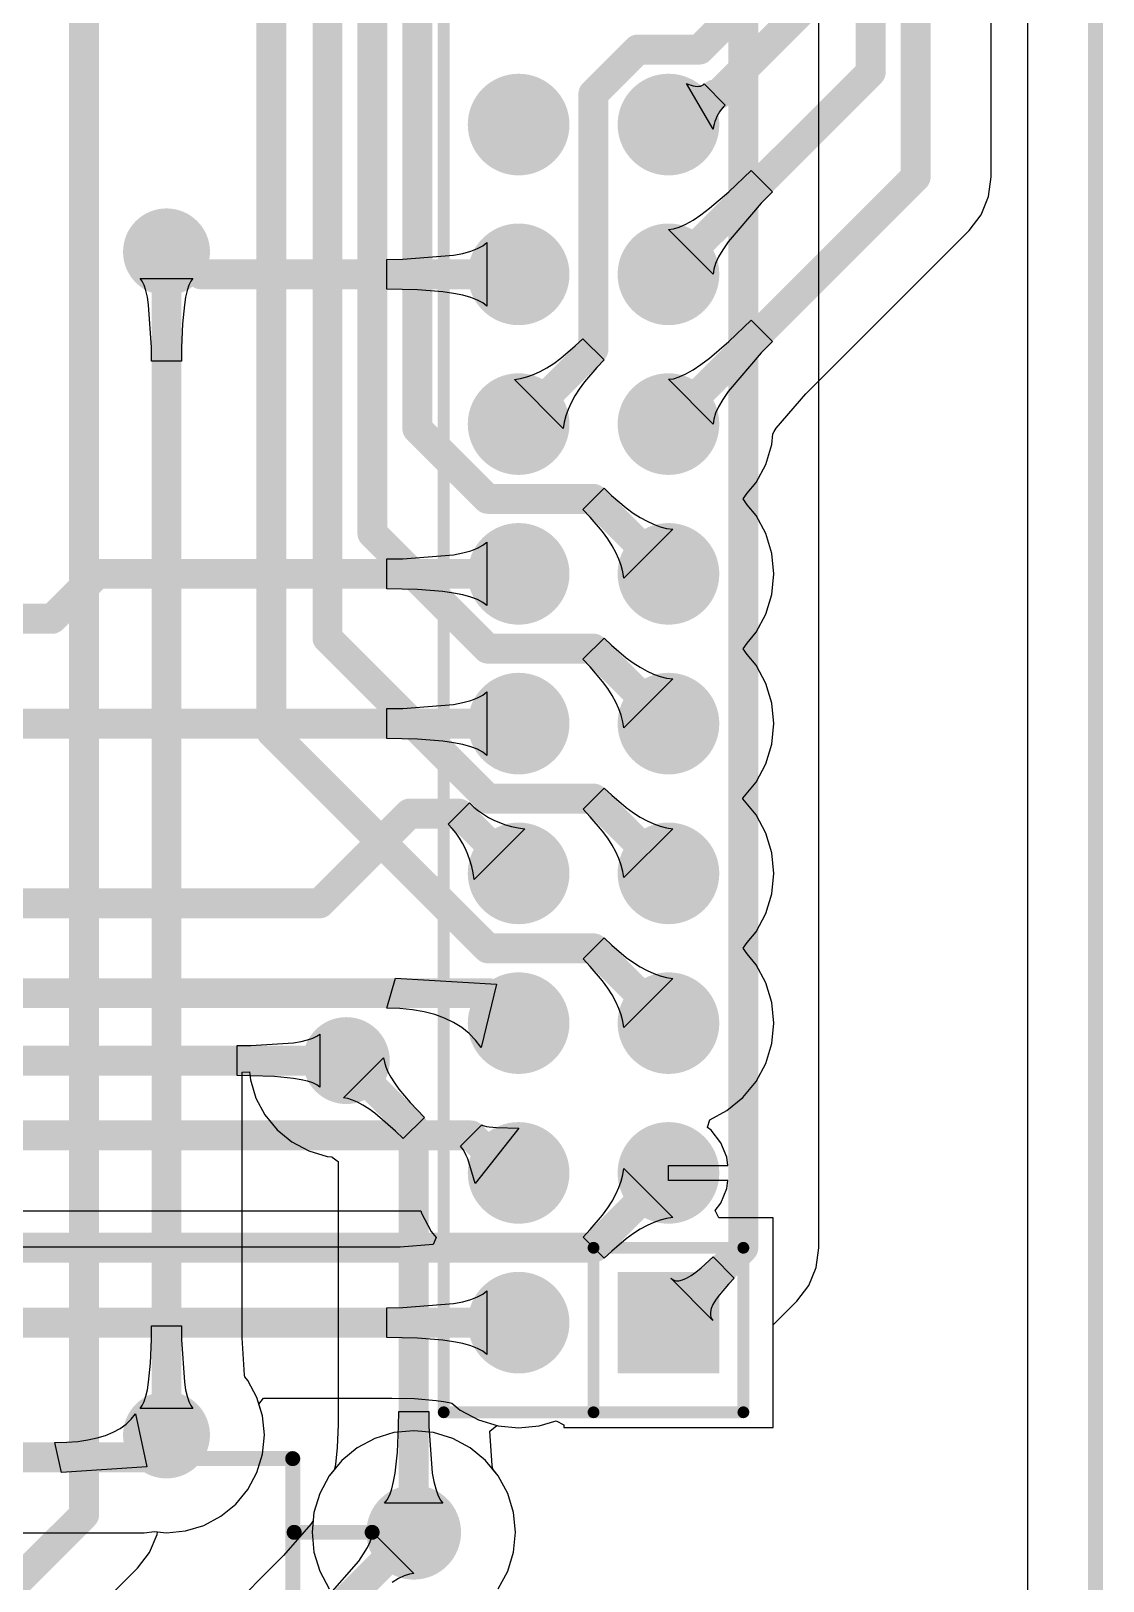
# Model space of a CAD drawing. Header units: millimetres. Extents: x 0 to 140, y 0 to 130.
# Drawn here: x 122.04 to 140.21, y 13.65 to 39.94 of the extents above; entities that cross this region are included whole.
import ezdxf

# ---------------------------------------------------------------- set-up
doc = ezdxf.new("R2010")
doc.units = ezdxf.units.MM
for name, color, linetype in [('BottomLayer', 5, 'Continuous'), ('BottomOverlay', 54, 'Continuous'), ('BottomSolder', 6, 'Continuous'), ('KeepOutLayer', 6, 'Continuous'), ('MultiLayer', 9, 'Continuous'), ('PadHoleLayer', 156, 'Continuous'), ('TopLayer', 1, 'Continuous'), ('TopOverlay', 2, 'Continuous'), ('TopSolder', 216, 'Continuous'), ('ViaHoleLayer', 16, 'Continuous')]:
    doc.layers.add(name, color=color, linetype=linetype)

msp = doc.modelspace()

# ---------------------------------------------------------------- hatches: boundary and pattern name
at = {"layer": 'BottomLayer'}
h = msp.add_hatch(color=5, dxfattribs=at)
edge = h.paths.add_edge_path()
edge.add_arc((130.302, 38.354), 0.76, 0, 360)
h = msp.add_hatch(color=5, dxfattribs=at)
edge = h.paths.add_edge_path()
edge.add_arc((132.842, 38.354), 0.76, 0, 360)
h = msp.add_hatch(color=5, dxfattribs=at)
edge = h.paths.add_edge_path()
edge.add_arc((124.333, 36.195), 0.635, 0, 360)
h = msp.add_hatch(color=5, dxfattribs=at)
edge = h.paths.add_edge_path()
edge.add_arc((130.302, 35.814), 0.76, 0, 360)
h = msp.add_hatch(color=5, dxfattribs=at)
edge = h.paths.add_edge_path()
edge.add_arc((132.842, 35.814), 0.76, 0, 360)
h = msp.add_hatch(color=5, dxfattribs=at)
edge = h.paths.add_edge_path()
edge.add_arc((130.302, 33.274), 0.76, 0, 360)
h = msp.add_hatch(color=5, dxfattribs=at)
edge = h.paths.add_edge_path()
edge.add_arc((132.842, 33.274), 0.76, 0, 360)
h = msp.add_hatch(color=5, dxfattribs=at)
edge = h.paths.add_edge_path()
edge.add_arc((130.302, 30.734), 0.76, 0, 360)
h = msp.add_hatch(color=5, dxfattribs=at)
edge = h.paths.add_edge_path()
edge.add_arc((132.842, 30.734), 0.76, 0, 360)
h = msp.add_hatch(color=5, dxfattribs=at)
edge = h.paths.add_edge_path()
edge.add_arc((130.302, 28.194), 0.76, 0, 360)
h = msp.add_hatch(color=5, dxfattribs=at)
edge = h.paths.add_edge_path()
edge.add_arc((132.842, 28.194), 0.76, 0, 360)
h = msp.add_hatch(color=5, dxfattribs=at)
edge = h.paths.add_edge_path()
edge.add_arc((130.302, 25.654), 0.76, 0, 360)
h = msp.add_hatch(color=5, dxfattribs=at)
edge = h.paths.add_edge_path()
edge.add_arc((132.842, 25.654), 0.76, 0, 360)
h = msp.add_hatch(color=5, dxfattribs=at)
edge = h.paths.add_edge_path()
edge.add_arc((130.302, 23.114), 0.76, 0, 360)
h = msp.add_hatch(color=5, dxfattribs=at)
edge = h.paths.add_edge_path()
edge.add_arc((132.842, 23.114), 0.76, 0, 360)
h = msp.add_hatch(color=5, dxfattribs=at)
edge = h.paths.add_edge_path()
edge.add_arc((127.381, 22.479), 0.635, 0, 360)
h = msp.add_hatch(color=5, dxfattribs=at)
edge = h.paths.add_edge_path()
edge.add_arc((130.302, 20.574), 0.76, 0, 360)
h = msp.add_hatch(color=5, dxfattribs=at)
edge = h.paths.add_edge_path()
edge.add_arc((132.842, 20.574), 0.76, 0, 360)
h = msp.add_hatch(color=5, dxfattribs=at)
edge = h.paths.add_edge_path()
edge.add_arc((130.302, 18.034), 0.76, 0, 360)
msp.add_hatch(color=5, dxfattribs=at).paths.add_polyline_path([(132.082, 17.274), (132.082, 18.794), (133.602, 18.794), (133.602, 17.274)])
h = msp.add_hatch(color=5, dxfattribs=at)
edge = h.paths.add_edge_path()
edge.add_arc((124.333, 16.129), 0.635, 0, 360)
h = msp.add_hatch(color=5, dxfattribs=at)
edge = h.paths.add_edge_path()
edge.add_arc((128.524, 14.478), 0.7, 0, 360)
at = {"layer": 'BottomSolder'}
h = msp.add_hatch(color=6, dxfattribs=at)
edge = h.paths.add_edge_path()
edge.add_arc((130.302, 38.354), 0.862, 0, 360)
h = msp.add_hatch(color=6, dxfattribs=at)
edge = h.paths.add_edge_path()
edge.add_arc((132.842, 38.354), 0.862, 0, 360)
h = msp.add_hatch(color=6, dxfattribs=at)
edge = h.paths.add_edge_path()
edge.add_arc((124.333, 36.195), 0.737, 0, 360)
h = msp.add_hatch(color=6, dxfattribs=at)
edge = h.paths.add_edge_path()
edge.add_arc((130.302, 35.814), 0.862, 0, 360)
h = msp.add_hatch(color=6, dxfattribs=at)
edge = h.paths.add_edge_path()
edge.add_arc((132.842, 35.814), 0.862, 0, 360)
h = msp.add_hatch(color=6, dxfattribs=at)
edge = h.paths.add_edge_path()
edge.add_arc((130.302, 33.274), 0.862, 0, 360)
h = msp.add_hatch(color=6, dxfattribs=at)
edge = h.paths.add_edge_path()
edge.add_arc((132.842, 33.274), 0.862, 0, 360)
h = msp.add_hatch(color=6, dxfattribs=at)
edge = h.paths.add_edge_path()
edge.add_arc((130.302, 30.734), 0.862, 0, 360)
h = msp.add_hatch(color=6, dxfattribs=at)
edge = h.paths.add_edge_path()
edge.add_arc((132.842, 30.734), 0.862, 0, 360)
h = msp.add_hatch(color=6, dxfattribs=at)
edge = h.paths.add_edge_path()
edge.add_arc((130.302, 28.194), 0.862, 0, 360)
h = msp.add_hatch(color=6, dxfattribs=at)
edge = h.paths.add_edge_path()
edge.add_arc((132.842, 28.194), 0.862, 0, 360)
h = msp.add_hatch(color=6, dxfattribs=at)
edge = h.paths.add_edge_path()
edge.add_arc((130.302, 25.654), 0.862, 0, 360)
h = msp.add_hatch(color=6, dxfattribs=at)
edge = h.paths.add_edge_path()
edge.add_arc((132.842, 25.654), 0.862, 0, 360)
h = msp.add_hatch(color=6, dxfattribs=at)
edge = h.paths.add_edge_path()
edge.add_arc((130.302, 23.114), 0.862, 0, 360)
h = msp.add_hatch(color=6, dxfattribs=at)
edge = h.paths.add_edge_path()
edge.add_arc((132.842, 23.114), 0.862, 0, 360)
h = msp.add_hatch(color=6, dxfattribs=at)
edge = h.paths.add_edge_path()
edge.add_arc((127.381, 22.479), 0.737, 0, 360)
h = msp.add_hatch(color=6, dxfattribs=at)
edge = h.paths.add_edge_path()
edge.add_arc((130.302, 20.574), 0.862, 0, 360)
h = msp.add_hatch(color=6, dxfattribs=at)
edge = h.paths.add_edge_path()
edge.add_arc((132.842, 20.574), 0.862, 0, 360)
h = msp.add_hatch(color=6, dxfattribs=at)
edge = h.paths.add_edge_path()
edge.add_arc((130.302, 18.034), 0.862, 0, 360)
msp.add_hatch(color=6, dxfattribs=at).paths.add_polyline_path([(131.98, 17.172), (131.98, 18.896), (133.704, 18.896), (133.704, 17.172)])
h = msp.add_hatch(color=6, dxfattribs=at)
edge = h.paths.add_edge_path()
edge.add_arc((124.333, 16.129), 0.737, 0, 360)
h = msp.add_hatch(color=6, dxfattribs=at)
edge = h.paths.add_edge_path()
edge.add_arc((128.524, 14.478), 0.802, 0, 360)
at = {"layer": 'MultiLayer'}
h = msp.add_hatch(color=9, dxfattribs=at)
edge = h.paths.add_edge_path()
edge.add_arc((130.302, 38.354), 0.76, 0, 360)
h = msp.add_hatch(color=9, dxfattribs=at)
edge = h.paths.add_edge_path()
edge.add_arc((132.842, 38.354), 0.76, 0, 360)
h = msp.add_hatch(color=9, dxfattribs=at)
edge = h.paths.add_edge_path()
edge.add_arc((130.302, 35.814), 0.76, 0, 360)
h = msp.add_hatch(color=9, dxfattribs=at)
edge = h.paths.add_edge_path()
edge.add_arc((132.842, 35.814), 0.76, 0, 360)
h = msp.add_hatch(color=9, dxfattribs=at)
edge = h.paths.add_edge_path()
edge.add_arc((130.302, 33.274), 0.76, 0, 360)
h = msp.add_hatch(color=9, dxfattribs=at)
edge = h.paths.add_edge_path()
edge.add_arc((132.842, 33.274), 0.76, 0, 360)
h = msp.add_hatch(color=9, dxfattribs=at)
edge = h.paths.add_edge_path()
edge.add_arc((130.302, 30.734), 0.76, 0, 360)
h = msp.add_hatch(color=9, dxfattribs=at)
edge = h.paths.add_edge_path()
edge.add_arc((132.842, 30.734), 0.76, 0, 360)
h = msp.add_hatch(color=9, dxfattribs=at)
edge = h.paths.add_edge_path()
edge.add_arc((130.302, 28.194), 0.76, 0, 360)
h = msp.add_hatch(color=9, dxfattribs=at)
edge = h.paths.add_edge_path()
edge.add_arc((132.842, 28.194), 0.76, 0, 360)
h = msp.add_hatch(color=9, dxfattribs=at)
edge = h.paths.add_edge_path()
edge.add_arc((130.302, 25.654), 0.76, 0, 360)
h = msp.add_hatch(color=9, dxfattribs=at)
edge = h.paths.add_edge_path()
edge.add_arc((132.842, 25.654), 0.76, 0, 360)
h = msp.add_hatch(color=9, dxfattribs=at)
edge = h.paths.add_edge_path()
edge.add_arc((130.302, 23.114), 0.76, 0, 360)
h = msp.add_hatch(color=9, dxfattribs=at)
edge = h.paths.add_edge_path()
edge.add_arc((132.842, 23.114), 0.76, 0, 360)
h = msp.add_hatch(color=9, dxfattribs=at)
edge = h.paths.add_edge_path()
edge.add_arc((130.302, 20.574), 0.76, 0, 360)
h = msp.add_hatch(color=9, dxfattribs=at)
edge = h.paths.add_edge_path()
edge.add_arc((132.842, 20.574), 0.76, 0, 360)
h = msp.add_hatch(color=9, dxfattribs=at)
edge = h.paths.add_edge_path()
edge.add_arc((130.302, 18.034), 0.76, 0, 360)
msp.add_hatch(color=9, dxfattribs=at).paths.add_polyline_path([(132.082, 17.274), (132.082, 18.794), (133.602, 18.794), (133.602, 17.274)])
h = msp.add_hatch(color=9, dxfattribs=at)
edge = h.paths.add_edge_path()
edge.add_arc((128.524, 14.478), 0.7, 0, 360)
at = {"layer": 'PadHoleLayer'}
h = msp.add_hatch(color=156, dxfattribs=at)
edge = h.paths.add_edge_path()
edge.add_arc((130.302, 38.354), 0.51, 0, 360)
h = msp.add_hatch(color=156, dxfattribs=at)
edge = h.paths.add_edge_path()
edge.add_arc((132.842, 38.354), 0.51, 0, 360)
h = msp.add_hatch(color=156, dxfattribs=at)
edge = h.paths.add_edge_path()
edge.add_arc((130.302, 35.814), 0.51, 0, 360)
h = msp.add_hatch(color=156, dxfattribs=at)
edge = h.paths.add_edge_path()
edge.add_arc((132.842, 35.814), 0.51, 0, 360)
h = msp.add_hatch(color=156, dxfattribs=at)
edge = h.paths.add_edge_path()
edge.add_arc((130.302, 33.274), 0.51, 0, 360)
h = msp.add_hatch(color=156, dxfattribs=at)
edge = h.paths.add_edge_path()
edge.add_arc((132.842, 33.274), 0.51, 0, 360)
h = msp.add_hatch(color=156, dxfattribs=at)
edge = h.paths.add_edge_path()
edge.add_arc((130.302, 30.734), 0.51, 0, 360)
h = msp.add_hatch(color=156, dxfattribs=at)
edge = h.paths.add_edge_path()
edge.add_arc((132.842, 30.734), 0.51, 0, 360)
h = msp.add_hatch(color=156, dxfattribs=at)
edge = h.paths.add_edge_path()
edge.add_arc((130.302, 28.194), 0.51, 0, 360)
h = msp.add_hatch(color=156, dxfattribs=at)
edge = h.paths.add_edge_path()
edge.add_arc((132.842, 28.194), 0.51, 0, 360)
h = msp.add_hatch(color=156, dxfattribs=at)
edge = h.paths.add_edge_path()
edge.add_arc((130.302, 25.654), 0.51, 0, 360)
h = msp.add_hatch(color=156, dxfattribs=at)
edge = h.paths.add_edge_path()
edge.add_arc((132.842, 25.654), 0.51, 0, 360)
h = msp.add_hatch(color=156, dxfattribs=at)
edge = h.paths.add_edge_path()
edge.add_arc((130.302, 23.114), 0.51, 0, 360)
h = msp.add_hatch(color=156, dxfattribs=at)
edge = h.paths.add_edge_path()
edge.add_arc((132.842, 23.114), 0.51, 0, 360)
h = msp.add_hatch(color=156, dxfattribs=at)
edge = h.paths.add_edge_path()
edge.add_arc((130.302, 20.574), 0.51, 0, 360)
h = msp.add_hatch(color=156, dxfattribs=at)
edge = h.paths.add_edge_path()
edge.add_arc((132.842, 20.574), 0.51, 0, 360)
h = msp.add_hatch(color=156, dxfattribs=at)
edge = h.paths.add_edge_path()
edge.add_arc((130.302, 18.034), 0.51, 0, 360)
h = msp.add_hatch(color=156, dxfattribs=at)
edge = h.paths.add_edge_path()
edge.add_arc((132.842, 18.034), 0.51, 0, 360)
h = msp.add_hatch(color=156, dxfattribs=at)
edge = h.paths.add_edge_path()
edge.add_arc((128.524, 14.478), 0.3, 0, 360)
at = {"layer": 'TopLayer'}
h = msp.add_hatch(color=1, dxfattribs=at)
edge = h.paths.add_edge_path()
edge.add_arc((130.302, 38.354), 0.76, 0, 360)
h = msp.add_hatch(color=1, dxfattribs=at)
edge = h.paths.add_edge_path()
edge.add_arc((132.842, 38.354), 0.76, 0, 360)
h = msp.add_hatch(color=1, dxfattribs=at)
edge = h.paths.add_edge_path()
edge.add_arc((124.333, 36.195), 0.635, 0, 360)
h = msp.add_hatch(color=1, dxfattribs=at)
edge = h.paths.add_edge_path()
edge.add_arc((130.302, 35.814), 0.76, 0, 360)
h = msp.add_hatch(color=1, dxfattribs=at)
edge = h.paths.add_edge_path()
edge.add_arc((132.842, 35.814), 0.76, 0, 360)
h = msp.add_hatch(color=1, dxfattribs=at)
edge = h.paths.add_edge_path()
edge.add_arc((130.302, 33.274), 0.76, 0, 360)
h = msp.add_hatch(color=1, dxfattribs=at)
edge = h.paths.add_edge_path()
edge.add_arc((132.842, 33.274), 0.76, 0, 360)
h = msp.add_hatch(color=1, dxfattribs=at)
edge = h.paths.add_edge_path()
edge.add_arc((130.302, 30.734), 0.76, 0, 360)
h = msp.add_hatch(color=1, dxfattribs=at)
edge = h.paths.add_edge_path()
edge.add_arc((132.842, 30.734), 0.76, 0, 360)
h = msp.add_hatch(color=1, dxfattribs=at)
edge = h.paths.add_edge_path()
edge.add_arc((130.302, 28.194), 0.76, 0, 360)
h = msp.add_hatch(color=1, dxfattribs=at)
edge = h.paths.add_edge_path()
edge.add_arc((132.842, 28.194), 0.76, 0, 360)
h = msp.add_hatch(color=1, dxfattribs=at)
edge = h.paths.add_edge_path()
edge.add_arc((130.302, 25.654), 0.76, 0, 360)
h = msp.add_hatch(color=1, dxfattribs=at)
edge = h.paths.add_edge_path()
edge.add_arc((132.842, 25.654), 0.76, 0, 360)
h = msp.add_hatch(color=1, dxfattribs=at)
edge = h.paths.add_edge_path()
edge.add_arc((130.302, 23.114), 0.76, 0, 360)
h = msp.add_hatch(color=1, dxfattribs=at)
edge = h.paths.add_edge_path()
edge.add_arc((132.842, 23.114), 0.76, 0, 360)
h = msp.add_hatch(color=1, dxfattribs=at)
edge = h.paths.add_edge_path()
edge.add_arc((127.381, 22.479), 0.635, 0, 360)
h = msp.add_hatch(color=1, dxfattribs=at)
edge = h.paths.add_edge_path()
edge.add_arc((130.302, 20.574), 0.76, 0, 360)
h = msp.add_hatch(color=1, dxfattribs=at)
edge = h.paths.add_edge_path()
edge.add_arc((132.842, 20.574), 0.76, 0, 360)
h = msp.add_hatch(color=1, dxfattribs=at)
edge = h.paths.add_edge_path()
edge.add_arc((130.302, 18.034), 0.76, 0, 360)
msp.add_hatch(color=1, dxfattribs=at).paths.add_polyline_path([(132.082, 17.274), (132.082, 18.794), (133.602, 18.794), (133.602, 17.274)])
h = msp.add_hatch(color=1, dxfattribs=at)
edge = h.paths.add_edge_path()
edge.add_arc((124.333, 16.129), 0.635, 0, 360)
h = msp.add_hatch(color=1, dxfattribs=at)
edge = h.paths.add_edge_path()
edge.add_arc((128.524, 14.478), 0.7, 0, 360)
at = {"layer": 'TopSolder'}
h = msp.add_hatch(color=216, dxfattribs=at)
edge = h.paths.add_edge_path()
edge.add_arc((130.302, 38.354), 0.862, 0, 360)
h = msp.add_hatch(color=216, dxfattribs=at)
edge = h.paths.add_edge_path()
edge.add_arc((132.842, 38.354), 0.862, 0, 360)
h = msp.add_hatch(color=216, dxfattribs=at)
edge = h.paths.add_edge_path()
edge.add_arc((124.333, 36.195), 0.737, 0, 360)
h = msp.add_hatch(color=216, dxfattribs=at)
edge = h.paths.add_edge_path()
edge.add_arc((130.302, 35.814), 0.862, 0, 360)
h = msp.add_hatch(color=216, dxfattribs=at)
edge = h.paths.add_edge_path()
edge.add_arc((132.842, 35.814), 0.862, 0, 360)
h = msp.add_hatch(color=216, dxfattribs=at)
edge = h.paths.add_edge_path()
edge.add_arc((130.302, 33.274), 0.862, 0, 360)
h = msp.add_hatch(color=216, dxfattribs=at)
edge = h.paths.add_edge_path()
edge.add_arc((132.842, 33.274), 0.862, 0, 360)
h = msp.add_hatch(color=216, dxfattribs=at)
edge = h.paths.add_edge_path()
edge.add_arc((130.302, 30.734), 0.862, 0, 360)
h = msp.add_hatch(color=216, dxfattribs=at)
edge = h.paths.add_edge_path()
edge.add_arc((132.842, 30.734), 0.862, 0, 360)
h = msp.add_hatch(color=216, dxfattribs=at)
edge = h.paths.add_edge_path()
edge.add_arc((130.302, 28.194), 0.862, 0, 360)
h = msp.add_hatch(color=216, dxfattribs=at)
edge = h.paths.add_edge_path()
edge.add_arc((132.842, 28.194), 0.862, 0, 360)
h = msp.add_hatch(color=216, dxfattribs=at)
edge = h.paths.add_edge_path()
edge.add_arc((130.302, 25.654), 0.862, 0, 360)
h = msp.add_hatch(color=216, dxfattribs=at)
edge = h.paths.add_edge_path()
edge.add_arc((132.842, 25.654), 0.862, 0, 360)
h = msp.add_hatch(color=216, dxfattribs=at)
edge = h.paths.add_edge_path()
edge.add_arc((130.302, 23.114), 0.862, 0, 360)
h = msp.add_hatch(color=216, dxfattribs=at)
edge = h.paths.add_edge_path()
edge.add_arc((132.842, 23.114), 0.862, 0, 360)
h = msp.add_hatch(color=216, dxfattribs=at)
edge = h.paths.add_edge_path()
edge.add_arc((127.381, 22.479), 0.737, 0, 360)
h = msp.add_hatch(color=216, dxfattribs=at)
edge = h.paths.add_edge_path()
edge.add_arc((130.302, 20.574), 0.862, 0, 360)
h = msp.add_hatch(color=216, dxfattribs=at)
edge = h.paths.add_edge_path()
edge.add_arc((132.842, 20.574), 0.862, 0, 360)
h = msp.add_hatch(color=216, dxfattribs=at)
edge = h.paths.add_edge_path()
edge.add_arc((130.302, 18.034), 0.862, 0, 360)
msp.add_hatch(color=216, dxfattribs=at).paths.add_polyline_path([(131.98, 17.172), (131.98, 18.896), (133.704, 18.896), (133.704, 17.172)])
h = msp.add_hatch(color=216, dxfattribs=at)
edge = h.paths.add_edge_path()
edge.add_arc((124.333, 16.129), 0.737, 0, 360)
h = msp.add_hatch(color=216, dxfattribs=at)
edge = h.paths.add_edge_path()
edge.add_arc((128.524, 14.478), 0.802, 0, 360)
at = {"layer": 'ViaHoleLayer'}
h = msp.add_hatch(color=16, dxfattribs=at)
edge = h.paths.add_edge_path()
edge.add_arc((124.333, 36.195), 0.356, 0, 360)
h = msp.add_hatch(color=16, dxfattribs=at)
edge = h.paths.add_edge_path()
edge.add_arc((127.381, 22.479), 0.356, 0, 360)
h = msp.add_hatch(color=16, dxfattribs=at)
edge = h.paths.add_edge_path()
edge.add_arc((124.333, 16.129), 0.356, 0, 360)

# ---------------------------------------------------------------- linework, layer by layer
at = {"layer": 'BottomLayer'}
for p, q in [((138.928, 124.794), (138.928, 5.635)), ((135.391, 19.302), (135.391, 41.419)), ((129.606, 36.25), (129.697, 36.298)), ((129.697, 36.298), (129.765, 36.352)), ((129.765, 36.352), (129.765, 35.276)), ((128.066, 36.068), (128.337, 36.071)), ((128.066, 35.56), (128.066, 36.068)), ((128.337, 36.071), (129.198, 36.139)), ((129.198, 36.139), (129.357, 36.17)), ((129.357, 36.17), (129.493, 36.207)), ((129.493, 36.207), (129.606, 36.25)), ((128.587, 35.549), (128.066, 35.56)), ((129.017, 35.515), (128.587, 35.549)), ((129.198, 35.489), (129.017, 35.515)), ((129.357, 35.458), (129.198, 35.489)), ((129.493, 35.421), (129.357, 35.458)), ((129.606, 35.378), (129.493, 35.421)), ((129.697, 35.33), (129.606, 35.378)), ((129.765, 35.276), (129.697, 35.33)), ((128.337, 30.991), (129.198, 31.059)), ((129.198, 31.059), (129.357, 31.09)), ((129.357, 31.09), (129.493, 31.127)), ((129.493, 31.127), (129.606, 31.17)), ((129.606, 31.17), (129.697, 31.218)), ((129.697, 31.218), (129.765, 31.272)), ((129.765, 31.272), (129.765, 30.196)), ((128.066, 30.988), (128.337, 30.991)), ((128.066, 30.48), (128.066, 30.988)), ((128.587, 30.469), (128.066, 30.48)), ((129.017, 30.435), (128.587, 30.469)), ((129.198, 30.409), (129.017, 30.435)), ((129.357, 30.378), (129.198, 30.409)), ((129.493, 30.341), (129.357, 30.378)), ((129.606, 30.298), (129.493, 30.341)), ((129.697, 30.25), (129.606, 30.298)), ((129.765, 30.196), (129.697, 30.25)), ((129.606, 28.63), (129.697, 28.678)), ((129.697, 28.678), (129.765, 28.732)), ((129.765, 28.732), (129.765, 27.656)), ((128.066, 28.448), (128.337, 28.451)), ((128.066, 27.94), (128.066, 28.448)), ((128.337, 28.451), (129.198, 28.519)), ((129.198, 28.519), (129.357, 28.55)), ((129.357, 28.55), (129.493, 28.587)), ((129.493, 28.587), (129.606, 28.63)), ((128.587, 27.929), (128.066, 27.94)), ((129.017, 27.895), (128.587, 27.929)), ((129.198, 27.869), (129.017, 27.895)), ((129.357, 27.838), (129.198, 27.869)), ((129.493, 27.801), (129.357, 27.838)), ((129.606, 27.758), (129.493, 27.801)), ((129.697, 27.71), (129.606, 27.758)), ((129.765, 27.656), (129.697, 27.71)), ((129.108, 26.488), (129.468, 26.848)), ((129.468, 26.848), (129.542, 26.778)), ((129.542, 26.778), (129.621, 26.714)), ((129.621, 26.714), (129.704, 26.656)), ((129.704, 26.656), (129.791, 26.603)), ((129.791, 26.603), (129.883, 26.557)), ((129.883, 26.557), (129.979, 26.515)), ((129.178, 26.414), (129.108, 26.488)), ((129.242, 26.335), (129.178, 26.414)), ((129.3, 26.252), (129.242, 26.335)), ((130.405, 26.407), (129.549, 25.551)), ((129.979, 26.515), (130.079, 26.48)), ((130.079, 26.48), (130.183, 26.45)), ((130.183, 26.45), (130.292, 26.426)), ((130.292, 26.426), (130.405, 26.407)), ((129.353, 26.165), (129.3, 26.252)), ((129.399, 26.073), (129.353, 26.165)), ((129.441, 25.977), (129.399, 26.073)), ((129.476, 25.877), (129.441, 25.977)), ((129.506, 25.773), (129.476, 25.877)), ((129.53, 25.664), (129.506, 25.773)), ((129.549, 25.551), (129.53, 25.664)), ((128.066, 23.368), (128.217, 23.876)), ((128.217, 23.876), (129.927, 23.775)), ((129.927, 23.775), (129.665, 22.7)), ((128.291, 23.361), (128.066, 23.368)), ((128.502, 23.341), (128.291, 23.361)), ((128.699, 23.308), (128.502, 23.341)), ((128.881, 23.261), (128.699, 23.308)), ((129.048, 23.201), (128.881, 23.261)), ((129.2, 23.127), (129.048, 23.201)), ((126.814, 22.858), (126.883, 22.891)), ((126.883, 22.891), (126.932, 22.928)), ((126.932, 22.928), (126.932, 22.03)), ((129.338, 23.04), (129.2, 23.127)), ((129.462, 22.94), (129.338, 23.04)), ((129.571, 22.827), (129.462, 22.94)), ((125.529, 22.733), (125.76, 22.735)), ((125.529, 22.225), (125.529, 22.733)), ((125.76, 22.735), (126.484, 22.782)), ((126.484, 22.782), (126.614, 22.803)), ((126.614, 22.803), (126.724, 22.829)), ((126.724, 22.829), (126.814, 22.858)), ((129.665, 22.7), (129.571, 22.827)), ((125.76, 22.223), (125.529, 22.225)), ((126.163, 22.207), (125.76, 22.223)), ((126.484, 22.176), (126.163, 22.207)), ((126.614, 22.155), (126.484, 22.176)), ((126.724, 22.129), (126.614, 22.155)), ((126.814, 22.1), (126.724, 22.129)), ((126.883, 22.067), (126.814, 22.1)), ((126.932, 22.03), (126.883, 22.067)), ((129.319, 21.029), (129.678, 21.389)), ((130.308, 21.334), (129.564, 20.392)), ((129.678, 21.389), (129.693, 21.379)), ((129.693, 21.379), (129.719, 21.37)), ((129.719, 21.37), (129.756, 21.363)), ((129.756, 21.363), (129.803, 21.356)), ((129.803, 21.356), (129.929, 21.345)), ((129.929, 21.345), (130.308, 21.334)), ((129.342, 21.002), (129.319, 21.029)), ((129.366, 20.966), (129.342, 21.002)), ((129.414, 20.871), (129.366, 20.966)), ((129.439, 20.812), (129.414, 20.871)), ((129.539, 20.492), (129.439, 20.812)), ((132.042, 20.434), (132.07, 20.541)), ((132.07, 20.541), (132.085, 20.646)), ((132.085, 20.646), (132.914, 19.817)), ((129.564, 20.392), (129.539, 20.492)), ((131.951, 20.211), (132.002, 20.324)), ((132.002, 20.324), (132.042, 20.434)), ((131.813, 19.979), (131.888, 20.096)), ((131.888, 20.096), (131.951, 20.211)), ((118.42, 19.928), (128.642, 19.928)), ((128.642, 19.928), (128.653, 19.891)), ((128.653, 19.891), (128.818, 19.583)), ((131.517, 19.613), (131.726, 19.859)), ((131.726, 19.859), (131.813, 19.979)), ((132.592, 19.734), (132.479, 19.683)), ((132.702, 19.774), (132.592, 19.734)), ((132.809, 19.802), (132.702, 19.774)), ((132.914, 19.817), (132.809, 19.802)), ((128.818, 19.583), (128.905, 19.477)), ((128.905, 19.477), (128.855, 19.36)), ((131.394, 19.486), (131.517, 19.613)), ((131.754, 19.126), (131.394, 19.486)), ((132.127, 19.458), (131.881, 19.249)), ((132.247, 19.545), (132.127, 19.458)), ((132.364, 19.62), (132.247, 19.545)), ((132.479, 19.683), (132.364, 19.62)), ((128.27, 19.315), (118.215, 19.315)), ((128.292, 19.315), (128.27, 19.315)), ((128.855, 19.36), (128.292, 19.315)), ((131.881, 19.249), (131.754, 19.126)), ((135.347, 18.97), (135.391, 19.302)), ((133.307, 18.891), (133.397, 18.963)), ((133.397, 18.963), (133.599, 19.15)), ((133.599, 19.15), (133.958, 18.791)), ((135.219, 18.662), (135.347, 18.97)), ((133.596, 18.073), (132.881, 18.788)), ((132.881, 18.788), (132.92, 18.759)), ((132.92, 18.759), (132.966, 18.745)), ((132.966, 18.745), (133.02, 18.746)), ((133.02, 18.746), (133.081, 18.76)), ((133.081, 18.76), (133.149, 18.789)), ((133.149, 18.789), (133.225, 18.833)), ((133.225, 18.833), (133.307, 18.891)), ((133.857, 18.687), (133.699, 18.499)), ((133.958, 18.791), (133.857, 18.687)), ((129.357, 18.39), (129.493, 18.427)), ((129.493, 18.427), (129.606, 18.47)), ((129.606, 18.47), (129.697, 18.518)), ((129.697, 18.518), (129.765, 18.572)), ((129.765, 18.572), (129.765, 17.496)), ((133.641, 18.417), (133.597, 18.341)), ((133.699, 18.499), (133.641, 18.417)), ((135.016, 18.396), (135.219, 18.662)), ((128.066, 18.288), (128.337, 18.291)), ((128.066, 17.78), (128.066, 18.288)), ((128.337, 18.291), (129.198, 18.359)), ((129.198, 18.359), (129.357, 18.39)), ((133.554, 18.212), (133.553, 18.158)), ((133.553, 18.158), (133.567, 18.112)), ((133.568, 18.273), (133.554, 18.212)), ((133.597, 18.341), (133.568, 18.273)), ((134.618, 17.998), (135.016, 18.396)), ((133.567, 18.112), (133.596, 18.073)), ((134.618, 16.258), (134.618, 17.998)), ((128.587, 17.769), (128.066, 17.78)), ((129.017, 17.735), (128.587, 17.769)), ((129.198, 17.709), (129.017, 17.735)), ((129.357, 17.678), (129.198, 17.709)), ((129.493, 17.641), (129.357, 17.678)), ((129.606, 17.598), (129.493, 17.641)), ((129.697, 17.55), (129.606, 17.598)), ((129.765, 17.496), (129.697, 17.55)), ((125.9, 16.651), (125.976, 16.753)), ((125.96, 16.453), (125.9, 16.651)), ((125.976, 16.753), (128.155, 16.753)), ((128.155, 16.753), (128.535, 16.745)), ((128.535, 16.745), (128.905, 16.715)), ((128.905, 16.715), (129.027, 16.698)), ((129.027, 16.698), (129.123, 16.679)), ((129.123, 16.679), (129.168, 16.667)), ((129.168, 16.667), (129.311, 16.55)), ((123.546, 16.239), (123.648, 16.312)), ((123.648, 16.312), (123.735, 16.395)), ((123.735, 16.395), (123.808, 16.487)), ((123.808, 16.487), (124.001, 15.588)), ((125.992, 16.129), (125.96, 16.453)), ((129.311, 16.55), (129.619, 16.385)), ((129.619, 16.385), (129.954, 16.284)), ((130.65, 16.284), (130.939, 16.371)), ((130.939, 16.371), (131.066, 16.3)), ((131.066, 16.3), (131.066, 16.258)), ((122.827, 16.021), (123, 16.046)), ((123, 16.046), (123.157, 16.08)), ((123.157, 16.08), (123.301, 16.123)), ((123.301, 16.123), (123.431, 16.176)), ((123.431, 16.176), (123.546, 16.239)), ((125.96, 15.805), (125.992, 16.129)), ((127.864, 16.071), (127.566, 15.912)), ((128.188, 16.169), (127.864, 16.071)), ((128.524, 16.202), (128.188, 16.169)), ((128.86, 16.169), (128.524, 16.202)), ((129.184, 16.071), (128.86, 16.169)), ((129.482, 15.912), (129.184, 16.071)), ((129.954, 16.284), (130.302, 16.249)), ((130.302, 16.249), (130.65, 16.284)), ((131.066, 16.258), (134.618, 16.258)), ((122.441, 16.002), (122.641, 16.007)), ((122.555, 15.494), (122.441, 16.002)), ((122.641, 16.007), (122.827, 16.021)), ((125.866, 15.494), (125.96, 15.805)), ((127.566, 15.912), (127.305, 15.697)), ((129.743, 15.697), (129.482, 15.912)), ((124.001, 15.588), (122.555, 15.494)), ((127.305, 15.697), (127.09, 15.436)), ((129.958, 15.436), (129.743, 15.697)), ((125.712, 15.207), (125.866, 15.494)), ((127.09, 15.436), (126.931, 15.138)), ((130.117, 15.138), (129.958, 15.436)), ((125.506, 14.956), (125.712, 15.207)), ((126.931, 15.138), (126.833, 14.814)), ((130.215, 14.814), (130.117, 15.138)), ((124.968, 14.596), (125.255, 14.75)), ((125.255, 14.75), (125.506, 14.956)), ((126.833, 14.814), (126.819, 14.677)), ((130.248, 14.478), (130.215, 14.814)), ((120.047, 14.467), (123.952, 14.467)), ((123.952, 14.467), (124.128, 14.49)), ((124.128, 14.49), (124.333, 14.47)), ((124.333, 14.47), (124.657, 14.502)), ((124.657, 14.502), (124.968, 14.596)), ((126.78, 14.618), (126.317, 14.083)), ((126.812, 14.665), (126.78, 14.618)), ((126.819, 14.677), (126.812, 14.665)), ((127.815, 14.404), (127.824, 14.478)), ((127.824, 14.478), (128.524, 13.778)), ((130.215, 14.142), (130.248, 14.478)), ((127.675, 14.111), (127.74, 14.221)), ((127.74, 14.221), (127.787, 14.318)), ((127.787, 14.318), (127.815, 14.404)), ((126.317, 14.083), (124.824, 12.59)), ((127.07, 13.387), (127.591, 13.99)), ((127.591, 13.99), (127.675, 14.111)), ((130.117, 13.818), (130.215, 14.142)), ((128.267, 13.694), (128.157, 13.629)), ((128.364, 13.741), (128.267, 13.694)), ((128.45, 13.769), (128.364, 13.741)), ((128.524, 13.778), (128.45, 13.769)), ((129.958, 13.52), (130.117, 13.818))]:
    msp.add_line(p, q, dxfattribs=at)
at = {"layer": 'BottomLayer', "const_width": 0.508}
for points in [[(134.11, 19.302), (134.11, 41.419)], [(124.333, 36.195), (124.539, 36.195)], [(124.539, 36.195), (124.92, 35.814)], [(124.92, 35.814), (130.302, 35.814)], [(122.394, 29.972), (123.156, 30.734)], [(123.156, 30.734), (130.302, 30.734)], [(115.316, 29.972), (122.394, 29.972)], [(115.316, 28.194), (130.302, 28.194)], [(126.93, 25.146), (128.452, 26.668)], [(128.452, 26.668), (129.288, 26.668)], [(129.288, 26.668), (130.302, 25.654)], [(115.443, 25.146), (126.93, 25.146)], [(115.57, 23.622), (129.794, 23.622)], [(129.794, 23.622), (130.302, 23.114)], [(112.776, 22.479), (127.381, 22.479)], [(107.823, 21.209), (129.498, 21.209)], [(129.498, 21.209), (130.133, 20.574)], [(130.133, 20.574), (130.302, 20.574)], [(131.574, 19.306), (132.842, 20.574)], [(118.301, 19.306), (131.574, 19.306)], [(132.842, 18.034), (134.11, 19.302)], [(114.379, 18.034), (130.302, 18.034)], [(123.952, 15.748), (124.333, 16.129)], [(114.808, 15.748), (123.952, 15.748)], [(125.73, 11.684), (128.524, 14.478)]]:
    msp.add_lwpolyline(points, dxfattribs=at)
at = {"layer": 'BottomLayer', "const_width": 0.254}
for points in [[(124.206, 36.195, 1), (124.46, 36.195, 1)], [(124.412, 36.195, 1), (124.666, 36.195, 1)], [(124.412, 36.195, 1), (124.666, 36.195, 1)], [(124.793, 35.814, 1), (125.047, 35.814, 1)], [(124.793, 35.814, 1), (125.047, 35.814, 1)], [(130.175, 35.814, 1), (130.429, 35.814, 1)], [(123.029, 30.734, 1), (123.283, 30.734, 1)], [(123.029, 30.734, 1), (123.283, 30.734, 1)], [(130.175, 30.734, 1), (130.429, 30.734, 1)], [(122.267, 29.972, 1), (122.521, 29.972, 1)], [(122.267, 29.972, 1), (122.521, 29.972, 1)], [(130.175, 28.194, 1), (130.429, 28.194, 1)], [(128.325, 26.668, 1), (128.579, 26.668, 1)], [(128.325, 26.668, 1), (128.579, 26.668, 1)], [(129.161, 26.668, 1), (129.415, 26.668, 1)], [(129.161, 26.668, 1), (129.415, 26.668, 1)], [(130.175, 25.654, 1), (130.429, 25.654, 1)], [(126.803, 25.146, 1), (127.057, 25.146, 1)], [(126.803, 25.146, 1), (127.057, 25.146, 1)], [(129.667, 23.622, 1), (129.921, 23.622, 1)], [(129.667, 23.622, 1), (129.921, 23.622, 1)], [(130.175, 23.114, 1), (130.429, 23.114, 1)], [(127.254, 22.479, 1), (127.508, 22.479, 1)], [(129.371, 21.209, 1), (129.625, 21.209, 1)], [(129.371, 21.209, 1), (129.625, 21.209, 1)], [(130.006, 20.574, 1), (130.26, 20.574, 1)], [(130.006, 20.574, 1), (130.26, 20.574, 1)], [(130.175, 20.574, 1), (130.429, 20.574, 1)], [(132.715, 20.574, 1), (132.969, 20.574, 1)], [(131.447, 19.306, 1), (131.701, 19.306, 1)], [(131.447, 19.306, 1), (131.701, 19.306, 1)], [(133.983, 19.302, 1), (134.237, 19.302, 1)], [(133.983, 19.302, 1), (134.237, 19.302, 1)], [(130.175, 18.034, 1), (130.429, 18.034, 1)], [(132.715, 18.034, 1), (132.969, 18.034, 1)], [(124.206, 16.129, 1), (124.46, 16.129, 1)], [(123.825, 15.748, 1), (124.079, 15.748, 1)], [(123.825, 15.748, 1), (124.079, 15.748, 1)], [(128.397, 14.478, 1), (128.651, 14.478, 1)]]:
    msp.add_lwpolyline(points, format="xyb", close=True, dxfattribs=at)
at = {"layer": 'BottomOverlay', "const_width": 0.2}
for points in [[(129.032, 16.514), (129.032, 42.414)], [(134.112, 16.514), (134.112, 42.414)], [(131.572, 19.304), (134.112, 19.304)], [(131.572, 16.514), (131.572, 19.304)], [(129.032, 16.514), (134.112, 16.514)]]:
    msp.add_lwpolyline(points, dxfattribs=at)
at = {"layer": 'BottomOverlay', "const_width": 0.1}
for points in [[(131.522, 19.304, 1), (131.622, 19.304, 1)], [(131.522, 19.304, 1), (131.622, 19.304, 1)], [(134.062, 19.304, 1), (134.162, 19.304, 1)], [(128.982, 16.514, 1), (129.082, 16.514, 1)], [(128.982, 16.514, 1), (129.082, 16.514, 1)], [(131.522, 16.514, 1), (131.622, 16.514, 1)], [(134.062, 16.514, 1), (134.162, 16.514, 1)], [(134.062, 16.514, 1), (134.162, 16.514, 1)]]:
    msp.add_lwpolyline(points, format="xyb", close=True, dxfattribs=at)
at = {"layer": 'KeepOutLayer', "const_width": 0.254}
msp.add_lwpolyline([(140.081, 130.048), (140.081, 0)], dxfattribs=at)
at = {"layer": 'TopLayer'}
for p, q in [((138.928, 124.794), (138.928, 5.635)), ((138.314, 37.465), (138.314, 101.727)), ((133.598, 38.274), (133.145, 39.051)), ((133.145, 39.051), (133.186, 39.034)), ((133.186, 39.034), (133.226, 39.021)), ((133.226, 39.021), (133.262, 39.011)), ((133.262, 39.011), (133.296, 39.005)), ((133.296, 39.005), (133.328, 39.002)), ((133.328, 39.002), (133.357, 39.004)), ((133.357, 39.004), (133.383, 39.008)), ((133.383, 39.008), (133.407, 39.016)), ((133.407, 39.016), (133.428, 39.028)), ((133.428, 39.028), (133.446, 39.044)), ((133.446, 39.044), (133.805, 38.684)), ((133.77, 38.647), (133.738, 38.609)), ((133.805, 38.684), (133.77, 38.647)), ((133.627, 38.406), (133.614, 38.363)), ((133.643, 38.448), (133.627, 38.406)), ((133.662, 38.49), (133.643, 38.448)), ((133.684, 38.531), (133.662, 38.49)), ((133.71, 38.57), (133.684, 38.531)), ((133.738, 38.609), (133.71, 38.57)), ((133.604, 38.319), (133.598, 38.274)), ((133.614, 38.363), (133.604, 38.319)), ((133.867, 37.215), (134.244, 37.575)), ((134.244, 37.575), (134.603, 37.216)), ((138.27, 37.133), (138.314, 37.465)), ((133.539, 36.934), (133.867, 37.215)), ((134.603, 37.216), (134.413, 37.022)), ((138.142, 36.825), (138.27, 37.133)), ((133.259, 36.734), (133.393, 36.824)), ((133.393, 36.824), (133.539, 36.934)), ((134.413, 37.022), (133.852, 36.365)), ((137.939, 36.559), (138.142, 36.825)), ((132.842, 36.574), (132.928, 36.584)), ((133.602, 35.814), (132.842, 36.574)), ((132.928, 36.584), (133.026, 36.614)), ((133.026, 36.614), (133.136, 36.664)), ((133.136, 36.664), (133.259, 36.734)), ((135.185, 33.805), (137.939, 36.559)), ((133.852, 36.365), (133.762, 36.231)), ((133.692, 36.108), (133.642, 35.998)), ((133.762, 36.231), (133.692, 36.108)), ((133.612, 35.9), (133.602, 35.814)), ((133.642, 35.998), (133.612, 35.9)), ((123.921, 35.697), (123.884, 35.746)), ((123.884, 35.746), (124.782, 35.746)), ((123.954, 35.628), (123.921, 35.697)), ((123.983, 35.538), (123.954, 35.628)), ((124.009, 35.428), (123.983, 35.538)), ((124.683, 35.538), (124.657, 35.428)), ((124.712, 35.628), (124.683, 35.538)), ((124.745, 35.697), (124.712, 35.628)), ((124.782, 35.746), (124.745, 35.697)), ((124.03, 35.298), (124.009, 35.428)), ((124.077, 34.574), (124.03, 35.298)), ((124.636, 35.298), (124.605, 34.977)), ((124.657, 35.428), (124.636, 35.298)), ((124.605, 34.977), (124.589, 34.574)), ((133.867, 34.675), (134.244, 35.035)), ((134.244, 35.035), (134.603, 34.676)), ((131.263, 34.599), (131.39, 34.722)), ((131.39, 34.722), (131.75, 34.362)), ((124.079, 34.343), (124.077, 34.574)), ((124.589, 34.574), (124.587, 34.343)), ((131.017, 34.39), (131.263, 34.599)), ((133.539, 34.394), (133.867, 34.675)), ((134.413, 34.482), (133.852, 33.825)), ((134.603, 34.676), (134.413, 34.482)), ((124.587, 34.343), (124.079, 34.343)), ((130.665, 34.165), (130.78, 34.228)), ((130.78, 34.228), (130.897, 34.303)), ((130.897, 34.303), (131.017, 34.39)), ((131.627, 34.235), (131.418, 33.989)), ((131.75, 34.362), (131.627, 34.235)), ((133.136, 34.124), (133.259, 34.194)), ((133.259, 34.194), (133.393, 34.284)), ((133.393, 34.284), (133.539, 34.394)), ((130.23, 34.031), (130.335, 34.046)), ((131.059, 33.202), (130.23, 34.031)), ((130.335, 34.046), (130.442, 34.074)), ((130.442, 34.074), (130.552, 34.114)), ((130.552, 34.114), (130.665, 34.165)), ((131.418, 33.989), (131.331, 33.869)), ((132.842, 34.034), (132.928, 34.044)), ((133.602, 33.274), (132.842, 34.034)), ((132.928, 34.044), (133.026, 34.074)), ((133.026, 34.074), (133.136, 34.124)), ((131.256, 33.752), (131.193, 33.637)), ((131.331, 33.869), (131.256, 33.752)), ((133.762, 33.691), (133.692, 33.568)), ((133.852, 33.825), (133.762, 33.691)), ((134.67, 33.205), (135.169, 33.79)), ((135.169, 33.79), (135.185, 33.805)), ((131.102, 33.414), (131.074, 33.307)), ((131.142, 33.524), (131.102, 33.414)), ((131.193, 33.637), (131.142, 33.524)), ((133.642, 33.458), (133.612, 33.36)), ((133.692, 33.568), (133.642, 33.458)), ((131.074, 33.307), (131.059, 33.202)), ((133.612, 33.36), (133.602, 33.274)), ((134.61, 33.11), (134.633, 33.15)), ((134.633, 33.15), (134.67, 33.205)), ((134.491, 32.591), (134.592, 32.926)), ((134.592, 32.926), (134.61, 33.11)), ((134.326, 32.283), (134.491, 32.591)), ((131.39, 31.826), (131.75, 32.186)), ((131.75, 32.186), (131.878, 32.062)), ((134.11, 32.004), (134.177, 32.101)), ((134.177, 32.101), (134.326, 32.283)), ((131.514, 31.698), (131.39, 31.826)), ((131.878, 32.062), (132.126, 31.852)), ((132.126, 31.852), (132.246, 31.764)), ((134.177, 31.907), (134.11, 32.004)), ((134.326, 31.725), (134.177, 31.907)), ((131.724, 31.45), (131.514, 31.698)), ((132.246, 31.764), (132.364, 31.689)), ((132.364, 31.689), (132.479, 31.625)), ((132.479, 31.625), (132.591, 31.574)), ((132.591, 31.574), (132.701, 31.534)), ((134.491, 31.417), (134.326, 31.725)), ((131.812, 31.33), (131.724, 31.45)), ((131.887, 31.212), (131.812, 31.33)), ((132.914, 31.491), (132.085, 30.662)), ((132.701, 31.534), (132.809, 31.506)), ((132.809, 31.506), (132.914, 31.491)), ((134.592, 31.082), (134.491, 31.417)), ((131.951, 31.097), (131.887, 31.212)), ((132.002, 30.985), (131.951, 31.097)), ((134.627, 30.734), (134.592, 31.082)), ((132.042, 30.875), (132.002, 30.985)), ((132.07, 30.767), (132.042, 30.875)), ((132.085, 30.662), (132.07, 30.767)), ((134.592, 30.386), (134.627, 30.734)), ((134.491, 30.051), (134.592, 30.386)), ((134.326, 29.743), (134.491, 30.051)), ((134.177, 29.561), (134.326, 29.743)), ((131.39, 29.286), (131.75, 29.646)), ((131.75, 29.646), (131.878, 29.522)), ((131.878, 29.522), (132.126, 29.312)), ((134.11, 29.464), (134.177, 29.561)), ((134.177, 29.367), (134.11, 29.464)), ((131.514, 29.158), (131.39, 29.286)), ((132.126, 29.312), (132.246, 29.224)), ((132.246, 29.224), (132.364, 29.149)), ((134.326, 29.185), (134.177, 29.367)), ((134.491, 28.877), (134.326, 29.185)), ((131.724, 28.91), (131.514, 29.158)), ((132.914, 28.951), (132.085, 28.122)), ((132.364, 29.149), (132.479, 29.085)), ((132.479, 29.085), (132.591, 29.034)), ((132.591, 29.034), (132.701, 28.994)), ((132.701, 28.994), (132.809, 28.966)), ((132.809, 28.966), (132.914, 28.951)), ((131.812, 28.79), (131.724, 28.91)), ((131.887, 28.672), (131.812, 28.79)), ((131.951, 28.557), (131.887, 28.672)), ((134.592, 28.542), (134.491, 28.877)), ((132.002, 28.445), (131.951, 28.557)), ((132.042, 28.335), (132.002, 28.445)), ((134.627, 28.194), (134.592, 28.542)), ((132.07, 28.227), (132.042, 28.335)), ((132.085, 28.122), (132.07, 28.227)), ((134.592, 27.846), (134.627, 28.194)), ((134.491, 27.511), (134.592, 27.846)), ((134.326, 27.203), (134.491, 27.511)), ((131.394, 26.742), (131.754, 27.102)), ((131.754, 27.102), (131.881, 26.979)), ((134.104, 26.932), (134.326, 27.203)), ((131.881, 26.979), (132.127, 26.77)), ((134.104, 26.916), (134.104, 26.932)), ((134.326, 26.645), (134.104, 26.916)), ((131.517, 26.615), (131.394, 26.742)), ((131.726, 26.369), (131.517, 26.615)), ((132.127, 26.77), (132.247, 26.683)), ((132.247, 26.683), (132.364, 26.608)), ((132.364, 26.608), (132.479, 26.545)), ((134.491, 26.337), (134.326, 26.645)), ((131.813, 26.249), (131.726, 26.369)), ((132.914, 26.411), (132.085, 25.582)), ((132.479, 26.545), (132.592, 26.494)), ((132.592, 26.494), (132.702, 26.454)), ((132.702, 26.454), (132.809, 26.426)), ((132.809, 26.426), (132.914, 26.411)), ((134.592, 26.002), (134.491, 26.337)), ((131.888, 26.132), (131.813, 26.249)), ((131.951, 26.017), (131.888, 26.132)), ((132.002, 25.904), (131.951, 26.017)), ((132.042, 25.794), (132.002, 25.904)), ((132.07, 25.687), (132.042, 25.794)), ((134.627, 25.654), (134.592, 26.002)), ((132.085, 25.582), (132.07, 25.687)), ((134.592, 25.306), (134.627, 25.654)), ((134.491, 24.971), (134.592, 25.306)), ((134.326, 24.663), (134.491, 24.971)), ((131.394, 24.202), (131.754, 24.562)), ((131.754, 24.562), (131.881, 24.439)), ((134.11, 24.384), (134.177, 24.481)), ((134.177, 24.481), (134.326, 24.663)), ((131.517, 24.075), (131.394, 24.202)), ((131.881, 24.439), (132.127, 24.23)), ((132.127, 24.23), (132.247, 24.143)), ((134.177, 24.287), (134.11, 24.384)), ((134.326, 24.105), (134.177, 24.287)), ((131.726, 23.829), (131.517, 24.075)), ((132.247, 24.143), (132.364, 24.068)), ((132.364, 24.068), (132.479, 24.005)), ((132.479, 24.005), (132.592, 23.954)), ((132.592, 23.954), (132.702, 23.914)), ((134.491, 23.797), (134.326, 24.105)), ((131.813, 23.709), (131.726, 23.829)), ((131.888, 23.592), (131.813, 23.709)), ((132.914, 23.871), (132.085, 23.042)), ((132.702, 23.914), (132.809, 23.886)), ((132.809, 23.886), (132.914, 23.871)), ((134.592, 23.462), (134.491, 23.797)), ((131.951, 23.477), (131.888, 23.592)), ((132.002, 23.364), (131.951, 23.477)), ((134.627, 23.114), (134.592, 23.462)), ((132.042, 23.254), (132.002, 23.364)), ((132.07, 23.147), (132.042, 23.254)), ((132.085, 23.042), (132.07, 23.147)), ((134.592, 22.766), (134.627, 23.114)), ((134.491, 22.431), (134.592, 22.766)), ((127.336, 21.846), (128.014, 22.524)), ((128.014, 22.524), (128.026, 22.452)), ((128.026, 22.452), (128.05, 22.374)), ((128.05, 22.374), (128.087, 22.289)), ((134.326, 22.123), (134.491, 22.431)), ((125.614, 22.28), (125.741, 22.287)), ((125.614, 17.779), (125.614, 22.28)), ((125.741, 22.287), (125.754, 22.155)), ((125.754, 22.155), (125.848, 21.844)), ((128.087, 22.289), (128.137, 22.198)), ((128.137, 22.198), (128.199, 22.1)), ((128.199, 22.1), (128.274, 21.996)), ((134.104, 21.852), (134.326, 22.123)), ((125.848, 21.844), (126.002, 21.557)), ((127.408, 21.834), (127.336, 21.846)), ((127.486, 21.81), (127.408, 21.834)), ((128.274, 21.996), (128.463, 21.769)), ((133.833, 21.63), (134.104, 21.852)), ((126.002, 21.557), (126.208, 21.306)), ((127.571, 21.773), (127.486, 21.81)), ((127.662, 21.723), (127.571, 21.773)), ((127.76, 21.661), (127.662, 21.723)), ((127.864, 21.586), (127.76, 21.661)), ((128.215, 21.283), (127.864, 21.586)), ((128.463, 21.769), (128.704, 21.516)), ((133.543, 21.475), (133.833, 21.63)), ((126.208, 21.306), (126.459, 21.1)), ((128.704, 21.516), (128.344, 21.156)), ((133.503, 21.345), (133.504, 21.348)), ((133.565, 21.297), (133.503, 21.345)), ((133.504, 21.348), (133.543, 21.475)), ((133.728, 21.085), (133.565, 21.297)), ((126.459, 21.1), (126.746, 20.946)), ((128.344, 21.156), (128.215, 21.283)), ((133.83, 20.839), (133.728, 21.085)), ((126.746, 20.946), (127.057, 20.852)), ((127.057, 20.852), (127.134, 20.844)), ((127.134, 20.844), (127.14, 20.841)), ((127.14, 20.841), (127.183, 20.814)), ((127.183, 20.814), (127.228, 20.781)), ((127.228, 20.781), (127.243, 20.768)), ((127.243, 20.768), (127.243, 16.306)), ((133.848, 20.701), (133.83, 20.839)), ((132.842, 20.447), (132.842, 20.701)), ((132.842, 20.701), (133.848, 20.701)), ((133.848, 20.447), (132.842, 20.447)), ((133.728, 20.063), (133.83, 20.309)), ((133.83, 20.309), (133.848, 20.447)), ((133.631, 19.937), (133.728, 20.063)), ((133.694, 19.81), (133.631, 19.937)), ((134.618, 19.81), (133.694, 19.81)), ((134.618, 16.258), (134.618, 19.81)), ((124.077, 17.75), (124.079, 17.981)), ((124.079, 17.981), (124.587, 17.981)), ((124.587, 17.981), (124.589, 17.75)), ((124.061, 17.347), (124.077, 17.75)), ((124.589, 17.75), (124.636, 17.026)), ((125.655, 17.143), (125.614, 17.779)), ((124.03, 17.026), (124.061, 17.347)), ((125.66, 17.115), (125.655, 17.143)), ((125.712, 17.051), (125.66, 17.115)), ((123.983, 16.786), (124.009, 16.896)), ((124.009, 16.896), (124.03, 17.026)), ((124.636, 17.026), (124.657, 16.896)), ((124.657, 16.896), (124.683, 16.786)), ((125.866, 16.764), (125.712, 17.051)), ((123.884, 16.578), (123.921, 16.627)), ((124.782, 16.578), (123.884, 16.578)), ((123.921, 16.627), (123.954, 16.696)), ((123.954, 16.696), (123.983, 16.786)), ((124.683, 16.786), (124.712, 16.696)), ((124.712, 16.696), (124.745, 16.627)), ((124.745, 16.627), (124.782, 16.578)), ((125.96, 16.453), (125.866, 16.764)), ((125.992, 16.129), (125.96, 16.453)), ((127.243, 16.305), (127.226, 15.915)), ((127.243, 16.306), (127.243, 16.305)), ((128.268, 16.278), (128.27, 16.53)), ((128.27, 16.53), (128.778, 16.53)), ((128.778, 16.53), (128.78, 16.278)), ((130.65, 16.284), (130.939, 16.371)), ((130.939, 16.371), (131.066, 16.3)), ((131.066, 16.3), (131.066, 16.258)), ((125.96, 15.805), (125.992, 16.129)), ((128.248, 15.837), (128.268, 16.278)), ((128.78, 16.278), (128.838, 15.483)), ((129.814, 16.193), (129.934, 16.29)), ((129.856, 15.613), (129.814, 16.193)), ((129.934, 16.29), (129.954, 16.284)), ((129.954, 16.284), (130.302, 16.249)), ((130.302, 16.249), (130.65, 16.284)), ((131.066, 16.258), (134.618, 16.258)), ((125.866, 15.494), (125.96, 15.805)), ((127.226, 15.915), (127.195, 15.631)), ((128.21, 15.483), (128.248, 15.837)), ((127.178, 15.543), (127.09, 15.436)), ((127.181, 15.556), (127.178, 15.543)), ((127.195, 15.631), (127.181, 15.556)), ((129.867, 15.556), (129.856, 15.613)), ((129.87, 15.543), (129.867, 15.556)), ((129.958, 15.436), (129.87, 15.543)), ((125.712, 15.207), (125.866, 15.494)), ((127.09, 15.436), (126.931, 15.138)), ((128.152, 15.214), (128.183, 15.338)), ((128.183, 15.338), (128.21, 15.483)), ((128.838, 15.483), (128.865, 15.338)), ((128.865, 15.338), (128.896, 15.214)), ((130.117, 15.138), (129.958, 15.436)), ((125.506, 14.956), (125.712, 15.207)), ((126.931, 15.138), (126.833, 14.814)), ((128.029, 14.973), (128.075, 15.032)), ((128.075, 15.032), (128.116, 15.112)), ((128.116, 15.112), (128.152, 15.214)), ((128.896, 15.214), (128.932, 15.112)), ((128.932, 15.112), (128.973, 15.032)), ((128.973, 15.032), (129.019, 14.973)), ((130.215, 14.814), (130.117, 15.138)), ((124.968, 14.596), (125.255, 14.75)), ((125.255, 14.75), (125.506, 14.956)), ((126.833, 14.814), (126.8, 14.478)), ((129.019, 14.973), (128.029, 14.973)), ((130.248, 14.478), (130.215, 14.814)), ((124.173, 14.444), (124.179, 14.485)), ((124.179, 14.485), (124.333, 14.47)), ((124.333, 14.47), (124.657, 14.502)), ((124.657, 14.502), (124.968, 14.596)), ((126.8, 14.478), (126.833, 14.142)), ((130.215, 14.142), (130.248, 14.478)), ((124.045, 14.135), (124.173, 14.444)), ((123.842, 13.87), (124.045, 14.135)), ((126.833, 14.142), (126.931, 13.818)), ((130.117, 13.818), (130.215, 14.142)), ((121.599, 11.627), (123.842, 13.87)), ((126.931, 13.818), (127.09, 13.52)), ((129.958, 13.52), (130.117, 13.818))]:
    msp.add_line(p, q, dxfattribs=at)
at = {"layer": 'TopLayer', "const_width": 0.508}
for points in [[(137.033, 37.465), (137.033, 101.727)], [(136.271, 39.243), (136.271, 94.615)], [(126.111, 28.052), (126.111, 46.799)], [(127.062, 29.641), (127.062, 46.578)], [(122.936, 14.776), (122.936, 46.482)], [(127.824, 31.419), (127.824, 46.262)], [(128.586, 33.197), (128.586, 45.946)], [(133.683, 38.864), (135.509, 40.69)], [(133.367, 39.626), (134.112, 40.371)], [(131.57, 38.875), (132.321, 39.626)], [(132.321, 39.626), (133.367, 39.626)], [(132.842, 35.814), (136.271, 39.243)], [(131.57, 34.542), (131.57, 38.875)], [(133.116, 38.354), (133.626, 38.864)], [(133.626, 38.864), (133.683, 38.864)], [(132.842, 38.354), (133.116, 38.354)], [(132.842, 33.274), (137.033, 37.465)], [(124.333, 16.129), (124.333, 36.195)], [(130.302, 33.274), (131.57, 34.542)], [(128.586, 33.197), (129.777, 32.006)], [(129.777, 32.006), (131.57, 32.006)], [(131.57, 32.006), (132.842, 30.734)], [(127.824, 31.419), (129.777, 29.466)], [(127.062, 29.641), (129.781, 26.922)], [(129.777, 29.466), (131.57, 29.466)], [(131.57, 29.466), (132.842, 28.194)], [(126.111, 28.052), (129.781, 24.382)], [(129.781, 26.922), (131.574, 26.922)], [(131.574, 26.922), (132.842, 25.654)], [(129.781, 24.382), (131.574, 24.382)], [(131.574, 24.382), (132.842, 23.114)], [(127.381, 22.479), (128.524, 21.336)], [(128.524, 14.478), (128.524, 21.336)], [(119.463, 11.303), (122.936, 14.776)]]:
    msp.add_lwpolyline(points, dxfattribs=at)
at = {"layer": 'TopLayer', "const_width": 0.254}
for points in [[(132.194, 39.626, 1), (132.448, 39.626, 1)], [(132.194, 39.626, 1), (132.448, 39.626, 1)], [(133.24, 39.626, 1), (133.494, 39.626, 1)], [(133.24, 39.626, 1), (133.494, 39.626, 1)], [(136.144, 39.243, 1), (136.398, 39.243, 1)], [(136.144, 39.243, 1), (136.398, 39.243, 1)], [(131.443, 38.875, 1), (131.697, 38.875, 1)], [(131.443, 38.875, 1), (131.697, 38.875, 1)], [(133.499, 38.864, 1), (133.753, 38.864, 1)], [(133.499, 38.864, 1), (133.753, 38.864, 1)], [(133.556, 38.864, 1), (133.81, 38.864, 1)], [(133.556, 38.864, 1), (133.81, 38.864, 1)], [(132.715, 38.354, 1), (132.969, 38.354, 1)], [(132.989, 38.354, 1), (133.243, 38.354, 1)], [(132.989, 38.354, 1), (133.243, 38.354, 1)], [(136.906, 37.465, 1), (137.16, 37.465, 1)], [(136.906, 37.465, 1), (137.16, 37.465, 1)], [(124.206, 36.195, 1), (124.46, 36.195, 1)], [(132.715, 35.814, 1), (132.969, 35.814, 1)], [(131.443, 34.542, 1), (131.697, 34.542, 1)], [(131.443, 34.542, 1), (131.697, 34.542, 1)], [(128.459, 33.197, 1), (128.713, 33.197, 1)], [(128.459, 33.197, 1), (128.713, 33.197, 1)], [(130.175, 33.274, 1), (130.429, 33.274, 1)], [(132.715, 33.274, 1), (132.969, 33.274, 1)], [(129.65, 32.006, 1), (129.904, 32.006, 1)], [(129.65, 32.006, 1), (129.904, 32.006, 1)], [(131.443, 32.006, 1), (131.697, 32.006, 1)], [(131.443, 32.006, 1), (131.697, 32.006, 1)], [(127.697, 31.419, 1), (127.951, 31.419, 1)], [(127.697, 31.419, 1), (127.951, 31.419, 1)], [(132.715, 30.734, 1), (132.969, 30.734, 1)], [(126.935, 29.641, 1), (127.189, 29.641, 1)], [(126.935, 29.641, 1), (127.189, 29.641, 1)], [(129.65, 29.466, 1), (129.904, 29.466, 1)], [(129.65, 29.466, 1), (129.904, 29.466, 1)], [(131.443, 29.466, 1), (131.697, 29.466, 1)], [(131.443, 29.466, 1), (131.697, 29.466, 1)], [(132.715, 28.194, 1), (132.969, 28.194, 1)], [(125.984, 28.052, 1), (126.238, 28.052, 1)], [(125.984, 28.052, 1), (126.238, 28.052, 1)], [(129.654, 26.922, 1), (129.908, 26.922, 1)], [(129.654, 26.922, 1), (129.908, 26.922, 1)], [(131.447, 26.922, 1), (131.701, 26.922, 1)], [(131.447, 26.922, 1), (131.701, 26.922, 1)], [(132.715, 25.654, 1), (132.969, 25.654, 1)], [(129.654, 24.382, 1), (129.908, 24.382, 1)], [(129.654, 24.382, 1), (129.908, 24.382, 1)], [(131.447, 24.382, 1), (131.701, 24.382, 1)], [(131.447, 24.382, 1), (131.701, 24.382, 1)], [(132.715, 23.114, 1), (132.969, 23.114, 1)], [(127.254, 22.479, 1), (127.508, 22.479, 1)], [(128.397, 21.336, 1), (128.651, 21.336, 1)], [(128.397, 21.336, 1), (128.651, 21.336, 1)], [(124.206, 16.129, 1), (124.46, 16.129, 1)], [(122.809, 14.776, 1), (123.063, 14.776, 1)], [(122.809, 14.776, 1), (123.063, 14.776, 1)], [(128.397, 14.478, 1), (128.651, 14.478, 1)]]:
    msp.add_lwpolyline(points, format="xyb", close=True, dxfattribs=at)
at = {"layer": 'TopOverlay', "const_width": 0.254}
for points in [[(120.376, 15.728), (126.472, 15.728)], [(126.472, 13.228), (126.472, 15.728)], [(126.497, 14.478), (127.818, 14.478)]]:
    msp.add_lwpolyline(points, dxfattribs=at)
at = {"layer": 'TopOverlay', "const_width": 0.127}
for points in [[(126.409, 15.728, 1), (126.536, 15.728, 1)], [(126.409, 15.728, 1), (126.536, 15.728, 1)], [(126.434, 14.478, 1), (126.561, 14.478, 1)], [(127.755, 14.478, 1), (127.882, 14.478, 1)]]:
    msp.add_lwpolyline(points, format="xyb", close=True, dxfattribs=at)

doc.saveas('drawing.dxf')
